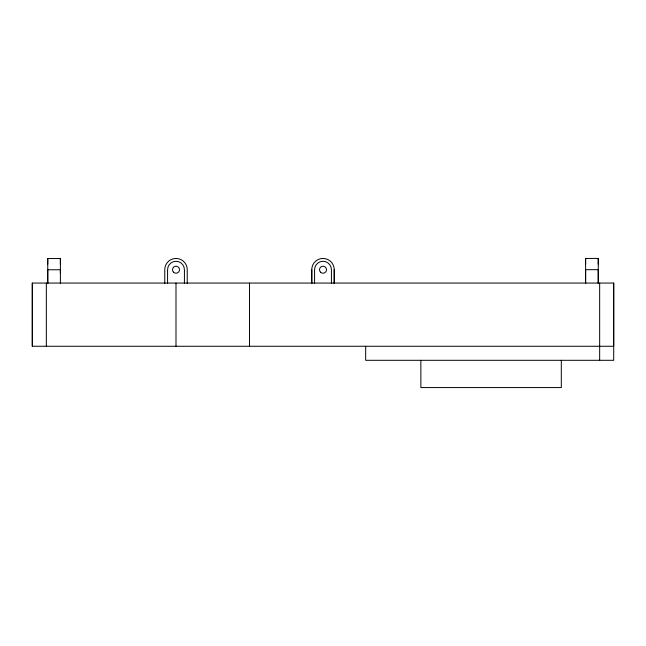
<?xml version="1.0" encoding="UTF-8"?>
<svg xmlns="http://www.w3.org/2000/svg" width="646" height="646" viewBox="0 0 646 646"><rect width="100%" height="100%" fill="white"/><g stroke="black" fill="none" stroke-linecap="round" stroke-linejoin="round"><path stroke-width="0.97" d="M32.3 346.264L32.3 283.061L613.7 283.061L613.7 346.264L32.3 346.264L32.3 283.061M46.342 346.264L46.342 283.061M47.747 264.141L47.747 258.529L60.393 258.529L60.393 273.234M60.393 283.529L60.393 269.762L47.747 269.762L47.747 283.311L47.747 258.529M60.393 264.141L60.393 258.529M164.762 283.441L164.762 269.681A11.232 11.232 0 0 1 175.995 258.44A11.232 11.232 0 0 1 187.235 269.681L187.235 283.424M311.768 269.681L311.768 283.287L311.768 269.681A11.232 11.232 0 0 1 323 258.44A11.232 11.232 0 0 1 334.232 269.681L334.232 283.287L334.232 269.681M365.668 346.264L365.668 360.306L613.7 360.306L613.7 283.061M420.861 360.306L420.861 387.56L561.309 387.56L561.309 360.306M585.607 283.441L585.607 269.681L598.253 269.681L598.253 283.287L598.253 258.44L585.607 258.44L585.607 264.061M598.253 264.061L598.253 258.44M599.658 360.306L599.658 283.061M585.607 258.44L585.607 283.481M331.43 283.295L331.43 269.721A8.43 8.43 0 0 0 323 261.291A8.43 8.43 0 0 0 314.57 269.721L314.57 283.295M249.501 283.061L249.501 346.264M184.425 283.295L184.425 269.721A8.43 8.43 0 0 0 175.995 261.291A8.43 8.43 0 0 0 167.572 269.721L167.572 283.295M175.995 283.061L175.995 346.264M173.516 272.2A3.513 3.513 0 0 0 179.386 270.626A3.513 3.513 0 0 0 175.09 266.33A3.513 3.513 0 0 0 173.516 272.2M320.521 272.2A3.513 3.513 0 0 0 326.392 270.626A3.513 3.513 0 0 0 322.088 266.33A3.513 3.513 0 0 0 320.521 272.2"/></g></svg>
